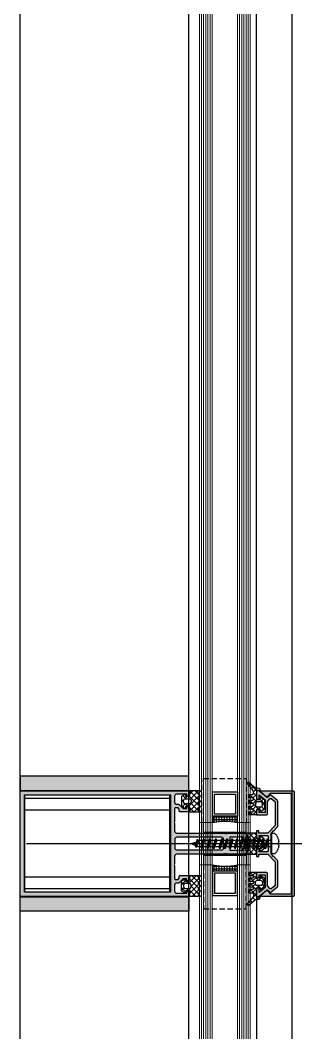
# Model space of a CAD drawing. Header units: millimetres. Extents: x 809 to 8159, y 33 to 4533.
# Drawn here: x 3993.89 to 4007.19, y 3273.91 to 3321.75 of the extents above; entities that cross this region are included whole.
import ezdxf

# ---------------------------------------------------------------- set-up
doc = ezdxf.new("R2010")
doc.units = ezdxf.units.MM
doc.linetypes.add('DASHDOT', pattern=[25.4, 12.7, -6.35, 0, -6.35])
doc.linetypes.add('HIDDEN', pattern=[0.375, 0.25, -0.125])
for name, color, linetype in [('1', 3, 'Continuous'), ('11', 11, 'Continuous'), ('3', 11, 'Continuous'), ('5', 11, 'Continuous'), ('EKSEN', 11, 'Continuous'), ('FITILLER', 240, 'Continuous'), ('GORUNUS-TARAMA', 11, 'Continuous')]:
    doc.layers.add(name, color=color, linetype=linetype)
doc.layers.add('cam', color=5, linetype='Continuous', lineweight=0)

# ---------------------------------------------------------------- blocks, each defined once
blk = doc.blocks.new('ajsdfxcvzx')
h = blk.add_hatch(color=256)
edge = h.paths.add_edge_path()
edge.add_line((35957.791, -5306.176), (35957.721, -5306.176))
edge.add_line((35957.721, -5306.176), (35957.721, -5306.086))
edge.add_line((35957.721, -5306.086), (35957.241, -5306.086))
edge.add_arc((35957.241, -5306.186), 0.1, 90, 180)
edge.add_line((35957.141, -5306.186), (35957.141, -5306.466))
edge.add_arc((35957.241, -5306.466), 0.1, 180, 270)
edge.add_line((35957.241, -5306.566), (35957.32, -5306.566))
edge.add_arc((35957.32, -5306.616), 0.05, 405, 450, ccw=False)
edge.add_line((35957.356, -5306.581), (35957.526, -5306.752))
edge.add_arc((35957.562, -5306.716), 0.05, 225, 270)
edge.add_line((35957.562, -5306.766), (35957.721, -5306.766))
edge.add_line((35957.721, -5306.766), (35957.721, -5306.676))
edge.add_line((35957.721, -5306.676), (35957.791, -5306.676))
edge.add_arc((35957.791, -5306.726), 0.05, 0, 90, ccw=False)
edge.add_line((35957.841, -5306.726), (35957.841, -5306.926))
edge.add_line((35957.841, -5306.926), (35957.401, -5306.926))
edge.add_arc((35957.401, -5306.876), 0.05, 180, 270, ccw=False)
edge.add_line((35957.351, -5306.876), (35957.351, -5306.809))
edge.add_arc((35957.301, -5306.809), 0.05, 360, 405)
edge.add_line((35957.336, -5306.774), (35957.304, -5306.741))
edge.add_arc((35957.268, -5306.776), 0.05, 405, 450)
edge.add_line((35957.268, -5306.726), (35957.191, -5306.726))
edge.add_arc((35957.191, -5306.776), 0.05, 90, 180)
edge.add_line((35957.141, -5306.776), (35957.141, -5307.026))
edge.add_line((35957.141, -5307.026), (35957.141, -5307.396))
edge.add_line((35957.141, -5307.396), (35957.111, -5307.426))
edge.add_line((35957.111, -5307.426), (35957.141, -5307.456))
edge.add_line((35957.141, -5307.456), (35957.141, -5307.826))
edge.add_arc((35957.233, -5307.835), 0.0919, 174.9295, 270.955)
edge.add_line((35957.234, -5307.926), (35959.511, -5307.926))
edge.add_arc((35959.531, -5307.926), 0.02, 180, 360)
edge.add_line((35959.551, -5307.926), (35959.571, -5307.926))
edge.add_arc((35959.591, -5307.926), 0.02, 180, 360)
edge.add_line((35959.611, -5307.926), (35960.541, -5307.926))
edge.add_line((35960.541, -5307.926), (35960.541, -5308.066))
edge.add_arc((35960.481, -5308.066), 0.06, 270, 360, ccw=False)
edge.add_line((35960.481, -5308.126), (35960.481, -5308.196))
edge.add_arc((35960.451, -5308.196), 0.03, 270, 360, ccw=False)
edge.add_line((35960.451, -5308.226), (35960.411, -5308.226))
edge.add_arc((35960.411, -5308.196), 0.03, 180, 270, ccw=False)
edge.add_line((35960.381, -5308.196), (35960.381, -5308.126))
edge.add_line((35960.381, -5308.126), (35959.741, -5308.126))
edge.add_line((35959.741, -5308.126), (35959.741, -5308.376))
edge.add_line((35959.741, -5308.376), (35959.691, -5308.426))
edge.add_line((35959.691, -5308.426), (35959.741, -5308.476))
edge.add_line((35959.741, -5308.476), (35959.741, -5308.726))
edge.add_line((35959.741, -5308.726), (35960.381, -5308.726))
edge.add_line((35960.381, -5308.726), (35960.381, -5308.656))
edge.add_arc((35960.411, -5308.656), 0.03, 90, 180, ccw=False)
edge.add_line((35960.411, -5308.626), (35960.451, -5308.626))
edge.add_arc((35960.451, -5308.656), 0.03, 0, 90, ccw=False)
edge.add_line((35960.481, -5308.656), (35960.481, -5308.726))
edge.add_arc((35960.481, -5308.786), 0.06, 360, 450, ccw=False)
edge.add_line((35960.541, -5308.786), (35960.541, -5308.926))
edge.add_line((35960.541, -5308.926), (35959.611, -5308.926))
edge.add_arc((35959.591, -5308.926), 0.02, 360, 540)
edge.add_line((35959.571, -5308.926), (35959.551, -5308.926))
edge.add_arc((35959.531, -5308.926), 0.02, 360, 540)
edge.add_line((35959.511, -5308.926), (35957.234, -5308.926))
edge.add_arc((35957.233, -5309.018), 0.0919, 449.045, 545.0705)
edge.add_line((35957.141, -5309.026), (35957.141, -5309.396))
edge.add_line((35957.141, -5309.396), (35957.111, -5309.426))
edge.add_line((35957.111, -5309.426), (35957.141, -5309.456))
edge.add_line((35957.141, -5309.456), (35957.141, -5309.826))
edge.add_line((35957.141, -5309.826), (35957.141, -5310.076))
edge.add_arc((35957.191, -5310.076), 0.05, 180, 270)
edge.add_line((35957.191, -5310.126), (35957.268, -5310.126))
edge.add_arc((35957.268, -5310.076), 0.05, 270, 315)
edge.add_line((35957.304, -5310.112), (35957.336, -5310.079))
edge.add_arc((35957.301, -5310.044), 0.05, 315, 360)
edge.add_line((35957.351, -5310.044), (35957.351, -5309.976))
edge.add_arc((35957.401, -5309.976), 0.05, 90, 180, ccw=False)
edge.add_line((35957.401, -5309.926), (35957.841, -5309.926))
edge.add_line((35957.841, -5309.926), (35957.841, -5310.126))
edge.add_arc((35957.791, -5310.126), 0.05, 270, 360, ccw=False)
edge.add_line((35957.791, -5310.176), (35957.721, -5310.176))
edge.add_line((35957.721, -5310.176), (35957.721, -5310.086))
edge.add_line((35957.721, -5310.086), (35957.562, -5310.086))
edge.add_arc((35957.562, -5310.136), 0.05, 450, 495)
edge.add_line((35957.526, -5310.101), (35957.356, -5310.272))
edge.add_arc((35957.32, -5310.236), 0.05, 270, 315, ccw=False)
edge.add_line((35957.32, -5310.286), (35957.241, -5310.286))
edge.add_arc((35957.241, -5310.386), 0.1, 90, 180)
edge.add_line((35957.141, -5310.386), (35957.141, -5310.666))
edge.add_arc((35957.241, -5310.666), 0.1, 180, 270)
edge.add_line((35957.241, -5310.766), (35957.721, -5310.766))
edge.add_line((35957.721, -5310.766), (35957.721, -5310.676))
edge.add_line((35957.721, -5310.676), (35957.791, -5310.676))
edge.add_arc((35957.791, -5310.726), 0.05, 0, 90, ccw=False)
edge.add_line((35957.841, -5310.726), (35957.841, -5310.926))
edge.add_line((35957.841, -5310.926), (35949.848, -5310.926))
edge.add_line((35949.848, -5310.926), (35949.848, -5305.926))
edge.add_line((35949.848, -5305.926), (35957.841, -5305.926))
edge.add_line((35957.841, -5305.926), (35957.841, -5306.126))
edge.add_arc((35957.791, -5306.126), 0.05, 270, 360, ccw=False)
h.paths.add_polyline_path([(35956.948, -5310.725), (35950.048, -5310.725), (35950.048, -5306.125), (35956.948, -5306.125), (35956.948, -5308.425)], flags=16)
edge = h.paths.add_edge_path(flags=16)
edge.add_arc((35959.348, -5308.225), 0.1, 360, 450)
edge.add_line((35959.348, -5308.125), (35957.248, -5308.125))
edge.add_arc((35957.248, -5308.225), 0.1, 90, 180)
edge.add_line((35957.148, -5308.225), (35957.148, -5308.625))
edge.add_arc((35957.248, -5308.625), 0.1, 180, 270)
edge.add_line((35957.248, -5308.725), (35959.348, -5308.725))
edge.add_arc((35959.348, -5308.625), 0.1, 270, 360)
edge.add_line((35959.448, -5308.625), (35959.448, -5308.225))
h = blk.add_hatch(color=256)
edge = h.paths.add_edge_path()
edge.add_line((35961.411, -5309.904), (35961.411, -5310.504))
edge.add_line((35961.411, -5310.504), (35961.131, -5310.739))
edge.add_line((35961.131, -5310.739), (35961.131, -5310.534))
edge.add_line((35961.131, -5310.534), (35961.061, -5310.534))
edge.add_arc((35961.061, -5310.584), 0.05, 90, 180)
edge.add_line((35961.011, -5310.584), (35961.011, -5310.921))
edge.add_line((35961.011, -5310.921), (35961.116, -5310.921))
edge.add_line((35961.116, -5310.921), (35961.472, -5310.623))
edge.add_arc((35961.504, -5310.661), 0.05, 40, 130, ccw=False)
edge.add_line((35961.543, -5310.629), (35961.618, -5310.718))
edge.add_arc((35961.656, -5310.686), 0.05, 220, 310)
edge.add_line((35961.688, -5310.725), (35961.993, -5310.469))
edge.add_arc((35961.961, -5310.43), 0.05, 310, 360)
edge.add_line((35962.011, -5310.43), (35962.011, -5309.251))
edge.add_arc((35961.961, -5309.251), 0.05, 0, 45)
edge.add_line((35961.996, -5309.216), (35961.819, -5309.038))
edge.add_line((35961.819, -5309.038), (35961.777, -5309.038))
edge.add_line((35961.777, -5309.038), (35961.777, -5308.996))
edge.add_line((35961.777, -5308.996), (35961.722, -5308.941))
edge.add_arc((35961.757, -5308.906), 0.05, 180, 225, ccw=False)
edge.add_line((35961.707, -5308.906), (35961.707, -5307.947))
edge.add_arc((35961.757, -5307.947), 0.05, 135, 180, ccw=False)
edge.add_line((35961.722, -5307.912), (35961.777, -5307.857))
edge.add_line((35961.777, -5307.857), (35961.777, -5307.814))
edge.add_line((35961.777, -5307.814), (35961.819, -5307.814))
edge.add_line((35961.819, -5307.814), (35961.996, -5307.637))
edge.add_arc((35961.961, -5307.602), 0.05, 315, 360)
edge.add_line((35962.011, -5307.602), (35962.011, -5306.422))
edge.add_arc((35961.961, -5306.422), 0.05, 0, 50)
edge.add_line((35961.993, -5306.384), (35961.688, -5306.128))
edge.add_arc((35961.656, -5306.167), 0.05, 50, 140)
edge.add_line((35961.618, -5306.134), (35961.543, -5306.224))
edge.add_arc((35961.504, -5306.192), 0.05, 230, 320, ccw=False)
edge.add_line((35961.472, -5306.23), (35961.116, -5305.931))
edge.add_line((35961.116, -5305.931), (35961.011, -5305.931))
edge.add_line((35961.011, -5305.931), (35961.011, -5306.269))
edge.add_arc((35961.061, -5306.269), 0.05, 180, 270)
edge.add_line((35961.061, -5306.319), (35961.131, -5306.319))
edge.add_line((35961.131, -5306.319), (35961.131, -5306.114))
edge.add_line((35961.131, -5306.114), (35961.411, -5306.349))
edge.add_line((35961.411, -5306.349), (35961.411, -5306.949))
edge.add_line((35961.411, -5306.949), (35961.131, -5306.949))
edge.add_line((35961.131, -5306.949), (35961.131, -5306.819))
edge.add_line((35961.131, -5306.819), (35961.061, -5306.819))
edge.add_arc((35961.061, -5306.869), 0.05, 90, 180)
edge.add_line((35961.011, -5306.869), (35961.011, -5307.069))
edge.add_line((35961.011, -5307.069), (35961.481, -5307.069))
edge.add_arc((35961.481, -5307.019), 0.05, 270, 360)
edge.add_line((35961.531, -5307.019), (35961.531, -5306.443))
edge.add_arc((35961.581, -5306.443), 0.05, 140, 180, ccw=False)
edge.add_line((35961.543, -5306.411), (35961.633, -5306.303))
edge.add_arc((35961.671, -5306.336), 0.05, 50, 140, ccw=False)
edge.add_line((35961.703, -5306.297), (35961.873, -5306.44))
edge.add_arc((35961.841, -5306.478), 0.05, 0, 50, ccw=False)
edge.add_line((35961.891, -5306.478), (35961.891, -5307.552))
edge.add_arc((35961.841, -5307.552), 0.05, 315, 360, ccw=False)
edge.add_line((35961.876, -5307.587), (35961.552, -5307.912))
edge.add_arc((35961.517, -5307.876), 0.05, 270, 315, ccw=False)
edge.add_line((35961.517, -5307.926), (35961.111, -5307.926))
edge.add_line((35961.111, -5307.926), (35961.111, -5307.826))
edge.add_line((35961.111, -5307.826), (35961.011, -5307.826))
edge.add_line((35961.011, -5307.826), (35961.011, -5308.126))
edge.add_arc((35961.061, -5308.126), 0.05, 180, 270)
edge.add_line((35961.061, -5308.176), (35961.131, -5308.176))
edge.add_line((35961.131, -5308.176), (35961.131, -5308.046))
edge.add_line((35961.131, -5308.046), (35961.507, -5308.046))
edge.add_arc((35961.507, -5308.096), 0.05, 0, 90, ccw=False)
edge.add_line((35961.557, -5308.096), (35961.557, -5308.756))
edge.add_arc((35961.507, -5308.756), 0.05, -90, 0, ccw=False)
edge.add_line((35961.507, -5308.806), (35961.131, -5308.806))
edge.add_line((35961.131, -5308.806), (35961.131, -5308.676))
edge.add_line((35961.131, -5308.676), (35961.061, -5308.676))
edge.add_arc((35961.061, -5308.726), 0.05, 90, 180)
edge.add_line((35961.011, -5308.726), (35961.011, -5309.026))
edge.add_line((35961.011, -5309.026), (35961.111, -5309.026))
edge.add_line((35961.111, -5309.026), (35961.111, -5308.926))
edge.add_line((35961.111, -5308.926), (35961.517, -5308.926))
edge.add_arc((35961.517, -5308.976), 0.05, 45, 90, ccw=False)
edge.add_line((35961.552, -5308.941), (35961.876, -5309.265))
edge.add_arc((35961.841, -5309.301), 0.05, 0, 45, ccw=False)
edge.add_line((35961.891, -5309.301), (35961.891, -5310.375))
edge.add_arc((35961.841, -5310.375), 0.05, 310, 360, ccw=False)
edge.add_line((35961.873, -5310.413), (35961.703, -5310.555))
edge.add_arc((35961.671, -5310.517), 0.05, 220, 310, ccw=False)
edge.add_line((35961.633, -5310.549), (35961.543, -5310.442))
edge.add_arc((35961.581, -5310.41), 0.05, 180, 220, ccw=False)
edge.add_line((35961.531, -5310.41), (35961.531, -5309.834))
edge.add_arc((35961.481, -5309.834), 0.05, 360, 450)
edge.add_line((35961.481, -5309.784), (35961.011, -5309.784))
edge.add_line((35961.011, -5309.784), (35961.011, -5309.984))
edge.add_arc((35961.061, -5309.984), 0.05, 180, 270)
edge.add_line((35961.061, -5310.034), (35961.131, -5310.034))
edge.add_line((35961.131, -5310.034), (35961.131, -5309.904))
edge.add_line((35961.131, -5309.904), (35961.411, -5309.904))
h = blk.add_hatch(color=256)
edge = h.paths.add_edge_path()
edge.add_arc((35962.604, -5310.746), 0.05, 270, 360)
edge.add_line((35962.654, -5310.746), (35962.654, -5306.106))
edge.add_arc((35962.604, -5306.106), 0.05, 0, 90)
edge.add_line((35962.604, -5306.056), (35961.651, -5306.056))
edge.add_line((35961.651, -5306.056), (35961.54, -5306.189))
edge.add_arc((35961.501, -5306.157), 0.05, 230, 320, ccw=False)
edge.add_line((35961.469, -5306.195), (35961.191, -5305.962))
edge.add_arc((35961.204, -5305.946), 0.02, 90, 230, ccw=False)
edge.add_line((35961.204, -5305.926), (35962.734, -5305.926))
edge.add_arc((35962.734, -5305.976), 0.05, 0, 90, ccw=False)
edge.add_line((35962.784, -5305.976), (35962.784, -5310.876))
edge.add_arc((35962.734, -5310.876), 0.05, 270, 360, ccw=False)
edge.add_line((35962.734, -5310.926), (35961.204, -5310.926))
edge.add_arc((35961.204, -5310.906), 0.02, 130, 270, ccw=False)
edge.add_line((35961.191, -5310.891), (35961.469, -5310.658))
edge.add_arc((35961.501, -5310.696), 0.05, 40, 130, ccw=False)
edge.add_line((35961.54, -5310.664), (35961.651, -5310.796))
edge.add_line((35961.651, -5310.796), (35962.604, -5310.796))
h = blk.add_hatch()
h.set_pattern_fill('NET', color=256, angle=180, style=0)
h.set_pattern_definition([(180, (35901.66928, -5314.88425), (-2e-17, 0.125), []), (90, (35901.66928, -5314.88425), (0.125, 3e-17), [])])
h.paths.add_polyline_path([(35960.091, -5307.132), (35958.928, -5307.132), (35958.928, -5307.43), (35959.127, -5307.391), (35959.365, -5307.371), (35959.624, -5307.371), (35959.952, -5307.401), (35960.091, -5307.42)])
h = blk.add_hatch()
h.set_pattern_fill('NET', color=256, angle=180, style=0)
h.set_pattern_definition([(180, (35901.66928, -5301.96851), (0, -0.125), []), (270, (35901.66928, -5301.96851), (0.125, 0), [])])
h.paths.add_polyline_path([(35960.091, -5309.72), (35958.928, -5309.72), (35958.928, -5309.422), (35959.127, -5309.462), (35959.365, -5309.482), (35959.624, -5309.482), (35959.952, -5309.452), (35960.091, -5309.432)])
at = {"layer": 'FITILLER'}
h = blk.add_hatch(dxfattribs=at)
h.set_pattern_fill('DOTS', color=256, scale=1.2, angle=135, style=0)
h.set_pattern_definition([(135, (36052.0062, -5447.48815), (-0.079549513, -0.026516504), [0, -0.075])])
h.paths.add_polyline_path([(35957.811, -5305.913), (35957.811, -5305.231), (35949.848, -5305.231), (35949.848, -5305.913)])
h = blk.add_hatch(dxfattribs=at)
h.set_pattern_fill('NET', color=256, scale=1.5, angle=225, style=0)
h.set_pattern_definition([(225, (35975.4269, -5322.9145), (0.1325825, -0.1325825), []), (315, (35975.4269, -5322.9145), (0.1325825, 0.1325825), [])])
edge = h.paths.add_edge_path(flags=16)
edge.add_arc((35961.183, -5306.544), 0.1, 0, 90)
edge.add_line((35961.183, -5306.444), (35961.058, -5306.444))
edge.add_arc((35961.058, -5306.544), 0.1, 90, 180)
edge.add_line((35960.958, -5306.544), (35960.958, -5306.594))
edge.add_arc((35961.058, -5306.594), 0.1, 180, 270)
edge.add_line((35961.058, -5306.694), (35961.183, -5306.694))
edge.add_arc((35961.183, -5306.594), 0.1, 270, 360)
edge.add_line((35961.283, -5306.594), (35961.283, -5306.544))
edge = h.paths.add_edge_path()
edge.add_arc((35961.026, -5305.585), 0.2, 229.7669, 260)
edge.add_line((35960.991, -5305.782), (35961.126, -5305.806))
edge.add_arc((35961.117, -5305.855), 0.05, 15, 80, ccw=False)
edge.add_line((35961.166, -5305.842), (35961.184, -5305.911))
edge.add_line((35961.184, -5305.911), (35961.008, -5305.911))
edge.add_line((35961.008, -5305.911), (35961.008, -5306.294))
edge.add_arc((35961.058, -5306.294), 0.05, 180, 270)
edge.add_line((35961.058, -5306.344), (35961.178, -5306.344))
edge.add_line((35961.178, -5306.344), (35961.178, -5306.244))
edge.add_line((35961.178, -5306.244), (35961.228, -5306.244))
edge.add_line((35961.228, -5306.244), (35961.358, -5306.319))
edge.add_arc((35961.333, -5306.362), 0.05, 0, 60, ccw=False)
edge.add_line((35961.383, -5306.362), (35961.383, -5306.775))
edge.add_arc((35961.333, -5306.775), 0.05, -60, 0, ccw=False)
edge.add_line((35961.358, -5306.819), (35961.228, -5306.894))
edge.add_line((35961.228, -5306.894), (35961.178, -5306.894))
edge.add_line((35961.178, -5306.894), (35961.178, -5306.794))
edge.add_line((35961.178, -5306.794), (35961.058, -5306.794))
edge.add_arc((35961.058, -5306.844), 0.05, 90, 180)
edge.add_line((35961.008, -5306.844), (35961.008, -5307.069))
edge.add_line((35961.008, -5307.069), (35960.658, -5307.069))
edge.add_line((35960.658, -5307.069), (35960.658, -5306.919))
edge.add_line((35960.658, -5306.919), (35960.808, -5306.919))
edge.add_arc((35960.808, -5306.869), 0.05, 270, 360)
edge.add_line((35960.858, -5306.869), (35960.858, -5306.849))
edge.add_arc((35960.808, -5306.849), 0.05, 0, 90)
edge.add_line((35960.808, -5306.799), (35960.658, -5306.799))
edge.add_line((35960.658, -5306.799), (35960.658, -5306.649))
edge.add_line((35960.658, -5306.649), (35960.808, -5306.649))
edge.add_arc((35960.808, -5306.599), 0.05, 270, 360)
edge.add_line((35960.858, -5306.599), (35960.858, -5306.579))
edge.add_arc((35960.808, -5306.579), 0.05, 0, 90)
edge.add_line((35960.808, -5306.529), (35960.658, -5306.529))
edge.add_line((35960.658, -5306.529), (35960.658, -5306.379))
edge.add_line((35960.658, -5306.379), (35960.808, -5306.379))
edge.add_arc((35960.808, -5306.329), 0.05, 270, 360)
edge.add_line((35960.858, -5306.329), (35960.858, -5306.309))
edge.add_arc((35960.808, -5306.309), 0.05, 0, 90)
edge.add_line((35960.808, -5306.259), (35960.658, -5306.259))
edge.add_line((35960.658, -5306.259), (35960.658, -5306.109))
edge.add_line((35960.658, -5306.109), (35960.808, -5306.109))
edge.add_arc((35960.808, -5306.059), 0.05, 270, 360)
edge.add_line((35960.858, -5306.059), (35960.858, -5305.951))
edge.add_arc((35960.808, -5305.951), 0.05, 0, 40)
edge.add_line((35960.846, -5305.918), (35960.579, -5305.6))
edge.add_arc((35960.611, -5305.561), 0.05, 49.7669, 229.7669, ccw=False)
edge.add_line((35960.643, -5305.523), (35960.897, -5305.738))
h = blk.add_hatch(dxfattribs=at)
h.set_pattern_fill('NET', color=256, scale=1.5, angle=225, style=0)
h.set_pattern_definition([(225, (35971.45092, -5318.67297), (0.1325825, -0.1325825), []), (315, (35971.45092, -5318.67297), (0.1325825, 0.1325825), [])])
edge = h.paths.add_edge_path(flags=16)
edge.add_arc((35957.819, -5306.451), 0.1, 270, 360, ccw=False)
edge.add_line((35957.819, -5306.551), (35957.661, -5306.551))
edge.add_arc((35957.661, -5306.451), 0.1, 180, 270, ccw=False)
edge.add_line((35957.561, -5306.451), (35957.561, -5306.401))
edge.add_arc((35957.661, -5306.401), 0.1, 90, 180, ccw=False)
edge.add_line((35957.661, -5306.301), (35957.819, -5306.301))
edge.add_arc((35957.819, -5306.401), 0.1, 0, 90, ccw=False)
edge.add_line((35957.919, -5306.401), (35957.919, -5306.451))
edge = h.paths.add_edge_path()
edge.add_line((35957.836, -5306.926), (35958.353, -5306.926))
edge.add_arc((35958.353, -5306.916), 0.01, 270, 405)
edge.add_line((35958.36, -5306.909), (35958.249, -5306.799))
edge.add_arc((35958.255, -5306.792), 0.00893, 135, 225, ccw=False)
edge.add_line((35958.249, -5306.786), (35958.358, -5306.677))
edge.add_arc((35958.352, -5306.67), 0.00893, 315, 405)
edge.add_line((35958.358, -5306.664), (35958.249, -5306.555))
edge.add_arc((35958.255, -5306.548), 0.00893, 135, 225, ccw=False)
edge.add_line((35958.249, -5306.542), (35958.358, -5306.433))
edge.add_arc((35958.352, -5306.426), 0.00893, 315, 405)
edge.add_line((35958.358, -5306.42), (35958.249, -5306.311))
edge.add_arc((35958.255, -5306.304), 0.00893, 135, 225, ccw=False)
edge.add_line((35958.249, -5306.298), (35958.358, -5306.189))
edge.add_arc((35958.352, -5306.183), 0.00893, 315, 405)
edge.add_line((35958.358, -5306.176), (35958.249, -5306.067))
edge.add_arc((35958.255, -5306.061), 0.00893, 135, 225, ccw=False)
edge.add_line((35958.249, -5306.054), (35958.36, -5305.943))
edge.add_arc((35958.353, -5305.936), 0.01, 315, 450)
edge.add_line((35958.353, -5305.926), (35957.836, -5305.926))
edge.add_line((35957.836, -5305.926), (35957.836, -5306.151))
edge.add_arc((35957.786, -5306.151), 0.05, 270, 360, ccw=False)
edge.add_line((35957.786, -5306.201), (35957.666, -5306.201))
edge.add_line((35957.666, -5306.201), (35957.666, -5306.101))
edge.add_line((35957.666, -5306.101), (35957.616, -5306.101))
edge.add_line((35957.616, -5306.101), (35957.486, -5306.176))
edge.add_arc((35957.511, -5306.22), 0.05, 120, 180)
edge.add_line((35957.461, -5306.22), (35957.461, -5306.633))
edge.add_arc((35957.511, -5306.633), 0.05, 180, 240)
edge.add_line((35957.486, -5306.676), (35957.616, -5306.751))
edge.add_line((35957.616, -5306.751), (35957.666, -5306.751))
edge.add_line((35957.666, -5306.751), (35957.666, -5306.651))
edge.add_line((35957.666, -5306.651), (35957.786, -5306.651))
edge.add_arc((35957.786, -5306.701), 0.05, 0, 90, ccw=False)
edge.add_line((35957.836, -5306.701), (35957.836, -5306.926))
h = blk.add_hatch(dxfattribs=at)
h.set_pattern_fill('NET', color=256, scale=1.5, angle=225, style=0)
h.set_pattern_definition([(225, (35979.32106, -5386.45849), (0.1325825, -0.1325825), []), (315, (35979.32106, -5386.45849), (0.1325825, 0.1325825), [])])
edge = h.paths.add_edge_path(flags=16)
edge.add_arc((35961.016, -5308.402), 0.1, 90, 180, ccw=False)
edge.add_line((35961.016, -5308.302), (35961.175, -5308.302))
edge.add_arc((35961.175, -5308.402), 0.1, 0, 90, ccw=False)
edge.add_line((35961.275, -5308.402), (35961.275, -5308.452))
edge.add_arc((35961.175, -5308.452), 0.1, -90, 0, ccw=False)
edge.add_line((35961.175, -5308.552), (35961.016, -5308.552))
edge.add_arc((35961.016, -5308.452), 0.1, 180, 270, ccw=False)
edge.add_line((35960.916, -5308.452), (35960.916, -5308.402))
edge = h.paths.add_edge_path()
edge.add_line((35961, -5307.927), (35960.483, -5307.927))
edge.add_arc((35960.483, -5307.937), 0.01, 90, 225)
edge.add_line((35960.476, -5307.944), (35960.587, -5308.055))
edge.add_arc((35960.58, -5308.062), 0.00893, -45, 45, ccw=False)
edge.add_line((35960.587, -5308.068), (35960.477, -5308.177))
edge.add_arc((35960.484, -5308.183), 0.00893, 135, 225)
edge.add_line((35960.477, -5308.19), (35960.587, -5308.299))
edge.add_arc((35960.58, -5308.305), 0.00893, -45, 45, ccw=False)
edge.add_line((35960.587, -5308.312), (35960.477, -5308.421))
edge.add_arc((35960.484, -5308.427), 0.00893, 135, 225)
edge.add_line((35960.477, -5308.434), (35960.587, -5308.543))
edge.add_arc((35960.58, -5308.549), 0.00893, -45, 45, ccw=False)
edge.add_line((35960.587, -5308.556), (35960.477, -5308.665))
edge.add_arc((35960.484, -5308.671), 0.00893, 135, 225)
edge.add_line((35960.477, -5308.678), (35960.587, -5308.787))
edge.add_arc((35960.58, -5308.793), 0.00893, -45, 45, ccw=False)
edge.add_line((35960.587, -5308.8), (35960.476, -5308.91))
edge.add_arc((35960.483, -5308.917), 0.01, 135, 270)
edge.add_line((35960.483, -5308.927), (35961, -5308.927))
edge.add_line((35961, -5308.927), (35961, -5308.702))
edge.add_arc((35961.05, -5308.702), 0.05, 90, 180, ccw=False)
edge.add_line((35961.05, -5308.652), (35961.17, -5308.652))
edge.add_line((35961.17, -5308.652), (35961.17, -5308.752))
edge.add_line((35961.17, -5308.752), (35961.22, -5308.752))
edge.add_line((35961.22, -5308.752), (35961.35, -5308.677))
edge.add_arc((35961.325, -5308.634), 0.05, 300, 360)
edge.add_line((35961.375, -5308.634), (35961.375, -5308.221))
edge.add_arc((35961.325, -5308.221), 0.05, 0, 60)
edge.add_line((35961.35, -5308.177), (35961.22, -5308.102))
edge.add_line((35961.22, -5308.102), (35961.17, -5308.102))
edge.add_line((35961.17, -5308.102), (35961.17, -5308.202))
edge.add_line((35961.17, -5308.202), (35961.05, -5308.202))
edge.add_arc((35961.05, -5308.152), 0.05, 180, 270, ccw=False)
edge.add_line((35961, -5308.152), (35961, -5307.927))
h = blk.add_hatch(dxfattribs=at)
h.set_pattern_fill('NET', color=256, scale=1.5, angle=225, style=0)
h.set_pattern_definition([(135, (35975.4269, -5293.93827), (0.1325825, 0.1325825), []), (45, (35975.4269, -5293.93827), (0.1325825, -0.1325825), [])])
edge = h.paths.add_edge_path(flags=16)
edge.add_arc((35961.183, -5310.309), 0.1, 270, 360, ccw=False)
edge.add_line((35961.183, -5310.409), (35961.058, -5310.409))
edge.add_arc((35961.058, -5310.309), 0.1, 180, 270, ccw=False)
edge.add_line((35960.958, -5310.309), (35960.958, -5310.259))
edge.add_arc((35961.058, -5310.259), 0.1, 90, 180, ccw=False)
edge.add_line((35961.058, -5310.159), (35961.183, -5310.159))
edge.add_arc((35961.183, -5310.259), 0.1, 0, 90, ccw=False)
edge.add_line((35961.283, -5310.259), (35961.283, -5310.309))
edge = h.paths.add_edge_path()
edge.add_arc((35961.026, -5311.268), 0.2, 100, 130.2331, ccw=False)
edge.add_line((35960.991, -5311.071), (35961.126, -5311.047))
edge.add_arc((35961.117, -5310.998), 0.05, 280, 345)
edge.add_line((35961.166, -5311.011), (35961.184, -5310.941))
edge.add_line((35961.184, -5310.941), (35961.008, -5310.941))
edge.add_line((35961.008, -5310.941), (35961.008, -5310.559))
edge.add_arc((35961.058, -5310.559), 0.05, 90, 180, ccw=False)
edge.add_line((35961.058, -5310.509), (35961.178, -5310.509))
edge.add_line((35961.178, -5310.509), (35961.178, -5310.609))
edge.add_line((35961.178, -5310.609), (35961.228, -5310.609))
edge.add_line((35961.228, -5310.609), (35961.358, -5310.534))
edge.add_arc((35961.333, -5310.491), 0.05, 300, 360)
edge.add_line((35961.383, -5310.491), (35961.383, -5310.077))
edge.add_arc((35961.333, -5310.077), 0.05, 360, 420)
edge.add_line((35961.358, -5310.034), (35961.228, -5309.959))
edge.add_line((35961.228, -5309.959), (35961.178, -5309.959))
edge.add_line((35961.178, -5309.959), (35961.178, -5310.059))
edge.add_line((35961.178, -5310.059), (35961.058, -5310.059))
edge.add_arc((35961.058, -5310.009), 0.05, 180, 270, ccw=False)
edge.add_line((35961.008, -5310.009), (35961.008, -5309.784))
edge.add_line((35961.008, -5309.784), (35960.658, -5309.784))
edge.add_line((35960.658, -5309.784), (35960.658, -5309.934))
edge.add_line((35960.658, -5309.934), (35960.808, -5309.934))
edge.add_arc((35960.808, -5309.984), 0.05, 0, 90, ccw=False)
edge.add_line((35960.858, -5309.984), (35960.858, -5310.004))
edge.add_arc((35960.808, -5310.004), 0.05, 270, 360, ccw=False)
edge.add_line((35960.808, -5310.054), (35960.658, -5310.054))
edge.add_line((35960.658, -5310.054), (35960.658, -5310.204))
edge.add_line((35960.658, -5310.204), (35960.808, -5310.204))
edge.add_arc((35960.808, -5310.254), 0.05, 0, 90, ccw=False)
edge.add_line((35960.858, -5310.254), (35960.858, -5310.274))
edge.add_arc((35960.808, -5310.274), 0.05, 270, 360, ccw=False)
edge.add_line((35960.808, -5310.324), (35960.658, -5310.324))
edge.add_line((35960.658, -5310.324), (35960.658, -5310.474))
edge.add_line((35960.658, -5310.474), (35960.808, -5310.474))
edge.add_arc((35960.808, -5310.524), 0.05, 0, 90, ccw=False)
edge.add_line((35960.858, -5310.524), (35960.858, -5310.544))
edge.add_arc((35960.808, -5310.544), 0.05, 270, 360, ccw=False)
edge.add_line((35960.808, -5310.594), (35960.658, -5310.594))
edge.add_line((35960.658, -5310.594), (35960.658, -5310.744))
edge.add_line((35960.658, -5310.744), (35960.808, -5310.744))
edge.add_arc((35960.808, -5310.794), 0.05, 0, 90, ccw=False)
edge.add_line((35960.858, -5310.794), (35960.858, -5310.902))
edge.add_arc((35960.808, -5310.902), 0.05, 320, 360, ccw=False)
edge.add_line((35960.846, -5310.934), (35960.579, -5311.253))
edge.add_arc((35960.611, -5311.291), 0.05, 130.2331, 310.2331)
edge.add_line((35960.643, -5311.33), (35960.897, -5311.115))
h = blk.add_hatch(dxfattribs=at)
h.set_pattern_fill('NET', color=256, scale=1.5, angle=225, style=0)
h.set_pattern_definition([(135, (35971.45092, -5298.1798), (0.1325825, 0.1325825), []), (45, (35971.45092, -5298.1798), (0.1325825, -0.1325825), [])])
edge = h.paths.add_edge_path(flags=16)
edge.add_arc((35957.819, -5310.401), 0.1, 0, 90)
edge.add_line((35957.819, -5310.301), (35957.661, -5310.301))
edge.add_arc((35957.661, -5310.401), 0.1, 90, 180)
edge.add_line((35957.561, -5310.401), (35957.561, -5310.451))
edge.add_arc((35957.661, -5310.451), 0.1, 180, 270)
edge.add_line((35957.661, -5310.551), (35957.819, -5310.551))
edge.add_arc((35957.819, -5310.451), 0.1, 270, 360)
edge.add_line((35957.919, -5310.451), (35957.919, -5310.401))
edge = h.paths.add_edge_path()
edge.add_line((35957.836, -5309.926), (35958.353, -5309.926))
edge.add_arc((35958.353, -5309.936), 0.01, -45, 90, ccw=False)
edge.add_line((35958.36, -5309.943), (35958.249, -5310.054))
edge.add_arc((35958.255, -5310.061), 0.00893, 135, 225)
edge.add_line((35958.249, -5310.067), (35958.358, -5310.176))
edge.add_arc((35958.352, -5310.183), 0.00893, -45, 45, ccw=False)
edge.add_line((35958.358, -5310.189), (35958.249, -5310.298))
edge.add_arc((35958.255, -5310.304), 0.00893, 135, 225)
edge.add_line((35958.249, -5310.311), (35958.358, -5310.42))
edge.add_arc((35958.352, -5310.426), 0.00893, -45, 45, ccw=False)
edge.add_line((35958.358, -5310.433), (35958.249, -5310.542))
edge.add_arc((35958.255, -5310.548), 0.00893, 135, 225)
edge.add_line((35958.249, -5310.555), (35958.358, -5310.664))
edge.add_arc((35958.352, -5310.67), 0.00893, -45, 45, ccw=False)
edge.add_line((35958.358, -5310.677), (35958.249, -5310.786))
edge.add_arc((35958.255, -5310.792), 0.00893, 135, 225)
edge.add_line((35958.249, -5310.799), (35958.36, -5310.909))
edge.add_arc((35958.353, -5310.916), 0.01, -90, 45, ccw=False)
edge.add_line((35958.353, -5310.926), (35957.836, -5310.926))
edge.add_line((35957.836, -5310.926), (35957.836, -5310.701))
edge.add_arc((35957.786, -5310.701), 0.05, 0, 90)
edge.add_line((35957.786, -5310.651), (35957.666, -5310.651))
edge.add_line((35957.666, -5310.651), (35957.666, -5310.751))
edge.add_line((35957.666, -5310.751), (35957.616, -5310.751))
edge.add_line((35957.616, -5310.751), (35957.486, -5310.676))
edge.add_arc((35957.511, -5310.633), 0.05, 180, 240, ccw=False)
edge.add_line((35957.461, -5310.633), (35957.461, -5310.22))
edge.add_arc((35957.511, -5310.22), 0.05, 120, 180, ccw=False)
edge.add_line((35957.486, -5310.176), (35957.616, -5310.101))
edge.add_line((35957.616, -5310.101), (35957.666, -5310.101))
edge.add_line((35957.666, -5310.101), (35957.666, -5310.201))
edge.add_line((35957.666, -5310.201), (35957.786, -5310.201))
edge.add_arc((35957.786, -5310.151), 0.05, 270, 360)
edge.add_line((35957.836, -5310.151), (35957.836, -5309.926))
h = blk.add_hatch(dxfattribs=at)
h.set_pattern_fill('DOTS', color=256, scale=1.2, angle=135, style=0)
h.set_pattern_definition([(225, (36052.0062, -5169.36461), (-0.079549513, 0.026516504), [0, -0.075])])
h.paths.add_polyline_path([(35957.811, -5310.94), (35957.811, -5311.622), (35949.848, -5311.622), (35949.848, -5310.94)])
at = {"linetype": 'HIDDEN'}
for p, q in [((35958.511, -5307.403), (35958.511, -5305.343)), ((35958.511, -5305.343), (35960.511, -5305.343)), ((35960.511, -5305.343), (35960.511, -5307.426)), ((35958.511, -5309.45), (35958.511, -5311.509)), ((35960.511, -5311.509), (35960.511, -5309.426)), ((35958.511, -5311.509), (35960.511, -5311.509))]:
    blk.add_line(p, q, dxfattribs=at)
for p, q in [((35960.511, -5307.422), (35960.511, -5307.426)), ((35960.115, -5309.726), (35959.515, -5309.726)), ((35960.511, -5309.43), (35960.511, -5309.426))]:
    blk.add_line(p, q)
for points in [[(35957.791, -5306.176), (35957.721, -5306.176), (35957.721, -5306.086), (35957.241, -5306.086, 0.414214), (35957.141, -5306.186), (35957.141, -5306.466, 0.414214), (35957.241, -5306.566), (35957.32, -5306.566, -0.198912), (35957.356, -5306.581), (35957.526, -5306.752, 0.198912), (35957.562, -5306.766), (35957.721, -5306.766), (35957.721, -5306.676), (35957.791, -5306.676, -0.414214), (35957.841, -5306.726), (35957.841, -5306.926), (35957.401, -5306.926, -0.414214), (35957.351, -5306.876), (35957.351, -5306.809, 0.198912), (35957.336, -5306.774), (35957.304, -5306.741, 0.198912), (35957.268, -5306.726), (35957.191, -5306.726, 0.414214), (35957.141, -5306.776), (35957.141, -5307.026), (35957.141, -5307.396), (35957.111, -5307.426), (35957.141, -5307.456), (35957.141, -5307.826, 0.445362), (35957.234, -5307.926), (35959.511, -5307.926, 1), (35959.551, -5307.926), (35959.571, -5307.926, 1), (35959.611, -5307.926), (35960.541, -5307.926), (35960.541, -5308.066, -0.414214), (35960.481, -5308.126), (35960.481, -5308.196, -0.414214), (35960.451, -5308.226), (35960.411, -5308.226, -0.414214), (35960.381, -5308.196), (35960.381, -5308.126), (35959.741, -5308.126), (35959.741, -5308.376), (35959.691, -5308.426), (35959.741, -5308.476), (35959.741, -5308.726), (35960.381, -5308.726), (35960.381, -5308.656, -0.414214), (35960.411, -5308.626), (35960.451, -5308.626, -0.414214), (35960.481, -5308.656), (35960.481, -5308.726, -0.414214), (35960.541, -5308.786), (35960.541, -5308.926), (35959.611, -5308.926, 1), (35959.571, -5308.926), (35959.551, -5308.926, 1), (35959.511, -5308.926), (35957.234, -5308.926, 0.445362), (35957.141, -5309.026), (35957.141, -5309.396), (35957.111, -5309.426), (35957.141, -5309.456), (35957.141, -5309.826), (35957.141, -5310.076, 0.414214), (35957.191, -5310.126), (35957.268, -5310.126, 0.198912), (35957.304, -5310.112), (35957.336, -5310.079, 0.198912), (35957.351, -5310.044), (35957.351, -5309.976, -0.414214), (35957.401, -5309.926), (35957.841, -5309.926), (35957.841, -5310.126, -0.414214), (35957.791, -5310.176), (35957.721, -5310.176), (35957.721, -5310.086), (35957.562, -5310.086, 0.198912), (35957.526, -5310.101), (35957.356, -5310.272, -0.198912), (35957.32, -5310.286), (35957.241, -5310.286, 0.414214), (35957.141, -5310.386), (35957.141, -5310.666, 0.414214), (35957.241, -5310.766), (35957.721, -5310.766), (35957.721, -5310.676), (35957.791, -5310.676, -0.414214), (35957.841, -5310.726), (35957.841, -5310.926), (35949.848, -5310.926), (35949.848, -5305.926), (35957.841, -5305.926), (35957.841, -5306.126, -0.414214)], [(35961.411, -5309.904), (35961.411, -5310.504), (35961.131, -5310.739), (35961.131, -5310.534), (35961.061, -5310.534, 0.414214), (35961.011, -5310.584), (35961.011, -5310.921), (35961.116, -5310.921), (35961.472, -5310.623, -0.414214), (35961.543, -5310.629), (35961.618, -5310.718, 0.414214), (35961.688, -5310.725), (35961.993, -5310.469, 0.221695), (35962.011, -5310.43), (35962.011, -5309.251, 0.198912), (35961.996, -5309.216), (35961.819, -5309.038), (35961.777, -5309.038), (35961.777, -5308.996), (35961.722, -5308.941, -0.198912), (35961.707, -5308.906), (35961.707, -5307.947, -0.198912), (35961.722, -5307.912), (35961.777, -5307.857), (35961.777, -5307.814), (35961.819, -5307.814), (35961.996, -5307.637, 0.198912), (35962.011, -5307.602), (35962.011, -5306.422, 0.221695), (35961.993, -5306.384), (35961.688, -5306.128, 0.414214), (35961.618, -5306.134), (35961.543, -5306.224, -0.414214), (35961.472, -5306.23), (35961.116, -5305.931), (35961.011, -5305.931), (35961.011, -5306.269, 0.414214), (35961.061, -5306.319), (35961.131, -5306.319), (35961.131, -5306.114), (35961.411, -5306.349), (35961.411, -5306.949), (35961.131, -5306.949), (35961.131, -5306.819), (35961.061, -5306.819, 0.414214), (35961.011, -5306.869), (35961.011, -5307.069), (35961.481, -5307.069, 0.414214), (35961.531, -5307.019), (35961.531, -5306.443, -0.176327), (35961.543, -5306.411), (35961.633, -5306.303, -0.414214), (35961.703, -5306.297), (35961.873, -5306.44, -0.221695), (35961.891, -5306.478), (35961.891, -5307.552, -0.198912), (35961.876, -5307.587), (35961.552, -5307.912, -0.198912), (35961.517, -5307.926), (35961.111, -5307.926), (35961.111, -5307.826), (35961.011, -5307.826), (35961.011, -5308.126, 0.414214), (35961.061, -5308.176), (35961.131, -5308.176), (35961.131, -5308.046), (35961.507, -5308.046, -0.414214), (35961.557, -5308.096), (35961.557, -5308.756, -0.414214), (35961.507, -5308.806), (35961.131, -5308.806), (35961.131, -5308.676), (35961.061, -5308.676, 0.414214), (35961.011, -5308.726), (35961.011, -5309.026), (35961.111, -5309.026), (35961.111, -5308.926), (35961.517, -5308.926, -0.198912), (35961.552, -5308.941), (35961.876, -5309.265, -0.198912), (35961.891, -5309.301), (35961.891, -5310.375, -0.221695), (35961.873, -5310.413), (35961.703, -5310.555, -0.414214), (35961.633, -5310.549), (35961.543, -5310.442, -0.176327), (35961.531, -5310.41), (35961.531, -5309.834, 0.414214), (35961.481, -5309.784), (35961.011, -5309.784), (35961.011, -5309.984, 0.414214), (35961.061, -5310.034), (35961.131, -5310.034), (35961.131, -5309.904)], [(35962.604, -5310.796, 0.414214), (35962.654, -5310.746), (35962.654, -5306.106, 0.414214), (35962.604, -5306.056), (35961.651, -5306.056), (35961.54, -5306.189, -0.414214), (35961.469, -5306.195), (35961.191, -5305.962, -0.700208), (35961.204, -5305.926), (35962.734, -5305.926, -0.414214), (35962.784, -5305.976), (35962.784, -5310.876, -0.414214), (35962.734, -5310.926), (35961.204, -5310.926, -0.700208), (35961.191, -5310.891), (35961.469, -5310.658, -0.414214), (35961.54, -5310.664), (35961.651, -5310.796)], [(35959.448, -5308.225, 0.414214), (35959.348, -5308.125), (35957.248, -5308.125, 0.414214), (35957.148, -5308.225), (35957.148, -5308.625, 0.414214), (35957.248, -5308.725), (35959.348, -5308.725, 0.414214), (35959.448, -5308.625)]]:
    blk.add_lwpolyline(points, format="xyb", close=True)
for points in [[(35960.115, -5307.126), (35958.928, -5307.126), (35958.928, -5305.981), (35960.115, -5305.981)], [(35956.948, -5310.725), (35950.048, -5310.725), (35950.048, -5306.125), (35956.948, -5306.125), (35956.948, -5308.425)], [(35960.015, -5307.026), (35959.028, -5307.026), (35959.028, -5306.081), (35960.015, -5306.081)], [(35960.091, -5307.132), (35958.928, -5307.132), (35958.928, -5307.43), (35959.127, -5307.391), (35959.365, -5307.371), (35959.624, -5307.371), (35959.952, -5307.401), (35960.091, -5307.42)], [(35960.091, -5309.72), (35958.928, -5309.72), (35958.928, -5309.422), (35959.127, -5309.462), (35959.365, -5309.482), (35959.624, -5309.482), (35959.952, -5309.452), (35960.091, -5309.432)], [(35960.115, -5309.726), (35958.928, -5309.726), (35958.928, -5310.872), (35960.115, -5310.872)], [(35960.015, -5309.826), (35959.028, -5309.826), (35959.028, -5310.772), (35960.015, -5310.772)]]:
    blk.add_lwpolyline(points, close=True)
at = {"layer": '1', "linetype": 'DASHDOT', "ltscale": 10}
for p, q in [((35961.326, -5308.184), (35961.226, -5308.669)), ((35961.363, -5308.284), (35961.226, -5308.669)), ((35961.326, -5308.184), (35961.363, -5308.284)), ((35961.491, -5308.284), (35961.363, -5308.284)), ((35961.39, -5308.569), (35961.526, -5308.184)), ((35961.526, -5308.184), (35961.426, -5308.669)), ((35961.563, -5308.284), (35961.426, -5308.669)), ((35961.526, -5308.184), (35961.563, -5308.284)), ((35961.723, -5308.284), (35961.563, -5308.284)), ((35961.565, -5308.284), (35961.563, -5308.284)), ((35961.723, -5307.951), (35961.723, -5308.901)), ((35961.873, -5307.951), (35961.723, -5307.951)), ((35961.39, -5308.569), (35961.262, -5308.569)), ((35961.426, -5308.669), (35961.39, -5308.569)), ((35961.556, -5308.569), (35961.462, -5308.569)), ((35961.723, -5308.569), (35961.462, -5308.569)), ((35961.556, -5308.569), (35961.556, -5308.569)), ((35961.556, -5308.569), (35961.556, -5308.569)), ((35961.556, -5308.569), (35961.57, -5308.569)), ((35961.556, -5308.569), (35961.57, -5308.569)), ((35961.873, -5308.901), (35961.723, -5308.901))]:
    blk.add_line(p, q, dxfattribs=at)
for centre, radius, start, end in [((35961.425, -5308.426), 0.653, 8.4072, 46.688), ((35962.159, -5308.426), 0.13, 132.6849, 227.3151), ((35961.425, -5308.426), 0.653, 313.312, 351.5928)]:
    blk.add_arc(centre, radius, start, end, dxfattribs=at)
at = {"layer": '11'}
for p, q in [((35957.923, -5308.426), (35958.182, -5308.337)), ((35958.119, -5308.515), (35958.227, -5308.208)), ((35958.227, -5308.208), (35958.155, -5308.615)), ((35958.264, -5308.308), (35958.155, -5308.615)), ((35958.227, -5308.208), (35958.264, -5308.308)), ((35958.264, -5308.308), (35958.331, -5308.285)), ((35958.486, -5308.284), (35958.337, -5308.284)), ((35958.385, -5308.569), (35958.521, -5308.184)), ((35958.385, -5308.569), (35958.521, -5308.184)), ((35958.521, -5308.184), (35958.421, -5308.669)), ((35958.558, -5308.284), (35958.421, -5308.669)), ((35958.521, -5308.184), (35958.558, -5308.284)), ((35958.771, -5308.284), (35958.558, -5308.284)), ((35958.67, -5308.569), (35958.807, -5308.184)), ((35958.67, -5308.569), (35958.807, -5308.184)), ((35958.807, -5308.184), (35958.707, -5308.669)), ((35958.843, -5308.284), (35958.707, -5308.669)), ((35958.807, -5308.184), (35958.843, -5308.284)), ((35959.057, -5308.284), (35958.843, -5308.284)), ((35958.956, -5308.569), (35959.092, -5308.184)), ((35958.956, -5308.569), (35959.092, -5308.184)), ((35959.092, -5308.184), (35958.992, -5308.669)), ((35959.128, -5308.284), (35958.992, -5308.669)), ((35959.092, -5308.184), (35959.128, -5308.284)), ((35959.342, -5308.284), (35959.128, -5308.284)), ((35959.241, -5308.569), (35959.377, -5308.184)), ((35959.241, -5308.569), (35959.377, -5308.184)), ((35959.377, -5308.184), (35959.277, -5308.669)), ((35959.414, -5308.284), (35959.277, -5308.669)), ((35959.377, -5308.184), (35959.414, -5308.284)), ((35959.582, -5308.284), (35959.414, -5308.284)), ((35959.481, -5308.569), (35959.617, -5308.184)), ((35959.481, -5308.569), (35959.617, -5308.184)), ((35959.617, -5308.184), (35959.517, -5308.669)), ((35959.654, -5308.284), (35959.517, -5308.669)), ((35959.617, -5308.184), (35959.654, -5308.284)), ((35959.821, -5308.284), (35959.654, -5308.284)), ((35959.72, -5308.569), (35959.857, -5308.184)), ((35959.72, -5308.569), (35959.857, -5308.184)), ((35959.857, -5308.184), (35959.757, -5308.669)), ((35959.893, -5308.284), (35959.757, -5308.669)), ((35959.857, -5308.184), (35959.893, -5308.284)), ((35960.061, -5308.284), (35959.893, -5308.284)), ((35959.96, -5308.569), (35960.097, -5308.184)), ((35960.097, -5308.184), (35959.997, -5308.669)), ((35960.133, -5308.284), (35959.997, -5308.669)), ((35960.097, -5308.184), (35960.133, -5308.284)), ((35960.291, -5308.284), (35960.133, -5308.284)), ((35960.19, -5308.569), (35960.326, -5308.184)), ((35960.326, -5308.184), (35960.226, -5308.669)), ((35960.363, -5308.284), (35960.226, -5308.669)), ((35960.326, -5308.184), (35960.363, -5308.284)), ((35960.491, -5308.284), (35960.363, -5308.284)), ((35960.39, -5308.569), (35960.526, -5308.184)), ((35960.39, -5308.569), (35960.526, -5308.184)), ((35960.526, -5308.184), (35960.426, -5308.669)), ((35960.563, -5308.284), (35960.426, -5308.669)), ((35960.526, -5308.184), (35960.563, -5308.284)), ((35960.691, -5308.284), (35960.563, -5308.284)), ((35960.726, -5308.184), (35960.59, -5308.569)), ((35960.626, -5308.669), (35960.726, -5308.184)), ((35960.763, -5308.284), (35960.626, -5308.669)), ((35960.726, -5308.184), (35960.763, -5308.284)), ((35960.891, -5308.284), (35960.763, -5308.284)), ((35960.79, -5308.569), (35960.926, -5308.184)), ((35960.926, -5308.184), (35960.826, -5308.669)), ((35960.963, -5308.284), (35960.826, -5308.669)), ((35960.926, -5308.184), (35960.963, -5308.284)), ((35961.091, -5308.284), (35960.963, -5308.284)), ((35960.99, -5308.569), (35961.126, -5308.184)), ((35961.126, -5308.184), (35961.026, -5308.669)), ((35961.163, -5308.284), (35961.026, -5308.669)), ((35961.126, -5308.184), (35961.163, -5308.284)), ((35961.291, -5308.284), (35961.163, -5308.284)), ((35961.19, -5308.569), (35961.326, -5308.184)), ((35957.923, -5308.426), (35958.119, -5308.517)), ((35958.155, -5308.615), (35958.119, -5308.515)), ((35958.18, -5308.544), (35958.229, -5308.567)), ((35958.385, -5308.569), (35958.237, -5308.569)), ((35958.421, -5308.669), (35958.385, -5308.569)), ((35958.67, -5308.569), (35958.457, -5308.569)), ((35958.707, -5308.669), (35958.67, -5308.569)), ((35958.956, -5308.569), (35958.742, -5308.569)), ((35958.992, -5308.669), (35958.956, -5308.569)), ((35959.241, -5308.569), (35959.028, -5308.569)), ((35959.277, -5308.669), (35959.241, -5308.569)), ((35959.481, -5308.569), (35959.313, -5308.569)), ((35959.517, -5308.669), (35959.481, -5308.569)), ((35959.72, -5308.569), (35959.553, -5308.569)), ((35959.757, -5308.669), (35959.72, -5308.569)), ((35959.96, -5308.569), (35959.792, -5308.569)), ((35959.997, -5308.669), (35959.96, -5308.569)), ((35960.19, -5308.569), (35960.032, -5308.569)), ((35960.226, -5308.669), (35960.19, -5308.569)), ((35960.39, -5308.569), (35960.262, -5308.569)), ((35960.426, -5308.669), (35960.39, -5308.569)), ((35960.59, -5308.569), (35960.462, -5308.569)), ((35960.59, -5308.569), (35960.626, -5308.669)), ((35960.79, -5308.569), (35960.662, -5308.569)), ((35960.826, -5308.669), (35960.79, -5308.569)), ((35960.99, -5308.569), (35960.862, -5308.569)), ((35961.026, -5308.669), (35960.99, -5308.569)), ((35961.19, -5308.569), (35961.062, -5308.569)), ((35961.226, -5308.669), (35961.19, -5308.569))]:
    blk.add_line(p, q, dxfattribs=at)
for centre, start, end in [((35958.337, -5308.304), 90, 109.1116), ((35958.237, -5308.549), 245.3251, 270)]:
    blk.add_arc(centre, 0.02, start, end, dxfattribs=at)
at = {"layer": '3'}
for p, q in [((35958.511, -5307.883), (35958.511, -5307.426)), ((35960.511, -5307.883), (35960.511, -5307.426)), ((35958.511, -5307.883), (35960.511, -5307.883)), ((35958.511, -5308.969), (35958.511, -5309.426)), ((35958.511, -5308.969), (35960.511, -5308.969)), ((35960.511, -5308.969), (35960.511, -5309.426))]:
    blk.add_line(p, q, dxfattribs=at)
at = {"layer": '5'}
for p, q in [((35949.848, -5305.926), (35949.848, -5135.344)), ((35957.811, -5305.926), (35957.811, -5137.357)), ((35961.011, -5305.926), (35961.011, -5137.357)), ((35962.684, -5305.926), (35962.684, -5137.357)), ((35957.811, -5482.204), (35957.811, -5231.688)), ((35957.811, -5310.926), (35957.811, -5231.701)), ((35962.684, -5482.204), (35962.684, -5231.688)), ((35962.684, -5310.926), (35962.684, -5231.701)), ((35949.848, -5481.509), (35949.848, -5310.94)), ((35961.011, -5310.926), (35961.011, -5482.518))]:
    blk.add_line(p, q, dxfattribs=at)
at = {"layer": 'cam'}
for p, q in [((35958.311, -5137.406), (35958.311, -5307.426)), ((35958.411, -5137.406), (35958.411, -5307.426)), ((35958.511, -5137.406), (35958.511, -5305.306)), ((35958.611, -5137.406), (35958.611, -5307.426)), ((35958.711, -5137.406), (35958.711, -5307.426)), ((35958.811, -5137.406), (35958.811, -5307.426)), ((35958.911, -5137.406), (35958.911, -5307.426)), ((35960.111, -5137.357), (35960.111, -5307.426)), ((35960.211, -5137.357), (35960.211, -5307.426)), ((35960.311, -5137.357), (35960.311, -5307.426)), ((35960.411, -5137.357), (35960.411, -5307.426)), ((35960.511, -5137.357), (35960.511, -5305.302)), ((35960.611, -5137.357), (35960.611, -5307.426)), ((35960.711, -5137.357), (35960.711, -5307.426)), ((35958.311, -5231.688), (35958.311, -5483.704)), ((35958.311, -5231.701), (35958.311, -5309.426)), ((35958.411, -5231.688), (35958.411, -5483.704)), ((35958.411, -5231.701), (35958.411, -5309.426)), ((35958.511, -5231.688), (35958.511, -5481.159)), ((35958.511, -5231.701), (35958.511, -5311.58)), ((35958.611, -5231.688), (35958.611, -5481.159)), ((35958.611, -5231.701), (35958.611, -5309.426)), ((35958.711, -5231.688), (35958.711, -5481.159)), ((35958.711, -5231.701), (35958.711, -5309.426)), ((35958.811, -5231.688), (35958.811, -5483.704)), ((35958.811, -5231.701), (35958.811, -5309.426)), ((35958.911, -5231.688), (35958.911, -5483.704)), ((35958.911, -5231.701), (35958.911, -5309.426)), ((35960.111, -5231.688), (35960.111, -5483.704)), ((35960.111, -5231.701), (35960.111, -5309.426)), ((35960.211, -5231.688), (35960.211, -5483.704)), ((35960.211, -5231.701), (35960.211, -5309.426)), ((35960.311, -5231.688), (35960.311, -5481.159)), ((35960.311, -5231.701), (35960.311, -5309.426)), ((35960.411, -5231.688), (35960.411, -5481.159)), ((35960.411, -5231.701), (35960.411, -5309.426)), ((35960.511, -5231.688), (35960.511, -5481.159)), ((35960.511, -5231.701), (35960.511, -5311.571)), ((35960.611, -5231.688), (35960.611, -5483.704)), ((35960.611, -5231.701), (35960.611, -5309.426)), ((35960.711, -5231.688), (35960.711, -5483.704)), ((35960.711, -5231.701), (35960.711, -5309.426)), ((35958.911, -5307.426), (35958.311, -5307.426)), ((35960.711, -5307.426), (35960.111, -5307.426)), ((35958.911, -5309.426), (35958.311, -5309.426)), ((35960.711, -5309.426), (35960.111, -5309.426))]:
    blk.add_line(p, q, dxfattribs=at)
at = {"layer": 'EKSEN', "linetype": 'DASHDOT', "ltscale": 5}
blk.add_line((35950.147, -5308.426), (35963.143, -5308.426), dxfattribs=at)
at = {"layer": 'FITILLER'}
for points in [[(35957.811, -5305.913), (35957.811, -5305.231), (35949.848, -5305.231), (35949.848, -5305.913)], [(35957.811, -5310.94), (35957.811, -5311.622), (35949.848, -5311.622), (35949.848, -5310.94)]]:
    blk.add_lwpolyline(points, close=True, dxfattribs=at)
for points in [[(35960.897, -5305.738, 0.132688), (35960.991, -5305.782), (35961.126, -5305.806, -0.291473), (35961.166, -5305.842), (35961.184, -5305.911), (35961.008, -5305.911), (35961.008, -5306.294, 0.414214), (35961.058, -5306.344), (35961.178, -5306.344), (35961.178, -5306.244), (35961.228, -5306.244), (35961.358, -5306.319, -0.267949), (35961.383, -5306.362), (35961.383, -5306.775, -0.267949), (35961.358, -5306.819), (35961.228, -5306.894), (35961.178, -5306.894), (35961.178, -5306.794), (35961.058, -5306.794, 0.414214), (35961.008, -5306.844), (35961.008, -5307.069), (35960.658, -5307.069), (35960.658, -5306.919), (35960.808, -5306.919, 0.414214), (35960.858, -5306.869), (35960.858, -5306.849, 0.414214), (35960.808, -5306.799), (35960.658, -5306.799), (35960.658, -5306.649), (35960.808, -5306.649, 0.414214), (35960.858, -5306.599), (35960.858, -5306.579, 0.414214), (35960.808, -5306.529), (35960.658, -5306.529), (35960.658, -5306.379), (35960.808, -5306.379, 0.414214), (35960.858, -5306.329), (35960.858, -5306.309, 0.414214), (35960.808, -5306.259), (35960.658, -5306.259), (35960.658, -5306.109), (35960.808, -5306.109, 0.414214), (35960.858, -5306.059), (35960.858, -5305.951, 0.176327), (35960.846, -5305.918), (35960.579, -5305.6, -1), (35960.643, -5305.523)], [(35957.836, -5306.926), (35958.353, -5306.926, 0.668179), (35958.36, -5306.909), (35958.249, -5306.799, -0.414214), (35958.249, -5306.786), (35958.358, -5306.677, 0.414214), (35958.358, -5306.664), (35958.249, -5306.555, -0.414214), (35958.249, -5306.542), (35958.358, -5306.433, 0.414214), (35958.358, -5306.42), (35958.249, -5306.311, -0.414214), (35958.249, -5306.298), (35958.358, -5306.189, 0.414214), (35958.358, -5306.176), (35958.249, -5306.067, -0.414214), (35958.249, -5306.054), (35958.36, -5305.943, 0.668179), (35958.353, -5305.926), (35957.836, -5305.926), (35957.836, -5306.151, -0.414214), (35957.786, -5306.201), (35957.666, -5306.201), (35957.666, -5306.101), (35957.616, -5306.101), (35957.486, -5306.176, 0.267949), (35957.461, -5306.22), (35957.461, -5306.633, 0.267949), (35957.486, -5306.676), (35957.616, -5306.751), (35957.666, -5306.751), (35957.666, -5306.651), (35957.786, -5306.651, -0.414214), (35957.836, -5306.701)], [(35957.919, -5306.451, -0.414214), (35957.819, -5306.551), (35957.661, -5306.551, -0.414214), (35957.561, -5306.451), (35957.561, -5306.401, -0.414214), (35957.661, -5306.301), (35957.819, -5306.301, -0.414214), (35957.919, -5306.401)], [(35961.283, -5306.544, 0.414214), (35961.183, -5306.444), (35961.058, -5306.444, 0.414214), (35960.958, -5306.544), (35960.958, -5306.594, 0.414214), (35961.058, -5306.694), (35961.183, -5306.694, 0.414214), (35961.283, -5306.594)], [(35961, -5307.927), (35960.483, -5307.927, 0.668179), (35960.476, -5307.944), (35960.587, -5308.055, -0.414214), (35960.587, -5308.068), (35960.477, -5308.177, 0.414214), (35960.477, -5308.19), (35960.587, -5308.299, -0.414214), (35960.587, -5308.312), (35960.477, -5308.421, 0.414214), (35960.477, -5308.434), (35960.587, -5308.543, -0.414214), (35960.587, -5308.556), (35960.477, -5308.665, 0.414214), (35960.477, -5308.678), (35960.587, -5308.787, -0.414214), (35960.587, -5308.8), (35960.476, -5308.91, 0.668179), (35960.483, -5308.927), (35961, -5308.927), (35961, -5308.702, -0.414214), (35961.05, -5308.652), (35961.17, -5308.652), (35961.17, -5308.752), (35961.22, -5308.752), (35961.35, -5308.677, 0.267949), (35961.375, -5308.634), (35961.375, -5308.221, 0.267949), (35961.35, -5308.177), (35961.22, -5308.102), (35961.17, -5308.102), (35961.17, -5308.202), (35961.05, -5308.202, -0.414214), (35961, -5308.152)], [(35960.916, -5308.402, -0.414214), (35961.016, -5308.302), (35961.175, -5308.302, -0.414214), (35961.275, -5308.402), (35961.275, -5308.452, -0.414214), (35961.175, -5308.552), (35961.016, -5308.552, -0.414214), (35960.916, -5308.452)], [(35960.897, -5311.115, -0.132688), (35960.991, -5311.071), (35961.126, -5311.047, 0.291473), (35961.166, -5311.011), (35961.184, -5310.941), (35961.008, -5310.941), (35961.008, -5310.559, -0.414214), (35961.058, -5310.509), (35961.178, -5310.509), (35961.178, -5310.609), (35961.228, -5310.609), (35961.358, -5310.534, 0.267949), (35961.383, -5310.491), (35961.383, -5310.077, 0.267949), (35961.358, -5310.034), (35961.228, -5309.959), (35961.178, -5309.959), (35961.178, -5310.059), (35961.058, -5310.059, -0.414214), (35961.008, -5310.009), (35961.008, -5309.784), (35960.658, -5309.784), (35960.658, -5309.934), (35960.808, -5309.934, -0.414214), (35960.858, -5309.984), (35960.858, -5310.004, -0.414214), (35960.808, -5310.054), (35960.658, -5310.054), (35960.658, -5310.204), (35960.808, -5310.204, -0.414214), (35960.858, -5310.254), (35960.858, -5310.274, -0.414214), (35960.808, -5310.324), (35960.658, -5310.324), (35960.658, -5310.474), (35960.808, -5310.474, -0.414214), (35960.858, -5310.524), (35960.858, -5310.544, -0.414214), (35960.808, -5310.594), (35960.658, -5310.594), (35960.658, -5310.744), (35960.808, -5310.744, -0.414214), (35960.858, -5310.794), (35960.858, -5310.902, -0.176327), (35960.846, -5310.934), (35960.579, -5311.253, 1), (35960.643, -5311.33)], [(35957.836, -5309.926), (35958.353, -5309.926, -0.668179), (35958.36, -5309.943), (35958.249, -5310.054, 0.414214), (35958.249, -5310.067), (35958.358, -5310.176, -0.414214), (35958.358, -5310.189), (35958.249, -5310.298, 0.414214), (35958.249, -5310.311), (35958.358, -5310.42, -0.414214), (35958.358, -5310.433), (35958.249, -5310.542, 0.414214), (35958.249, -5310.555), (35958.358, -5310.664, -0.414214), (35958.358, -5310.677), (35958.249, -5310.786, 0.414214), (35958.249, -5310.799), (35958.36, -5310.909, -0.668179), (35958.353, -5310.926), (35957.836, -5310.926), (35957.836, -5310.701, 0.414214), (35957.786, -5310.651), (35957.666, -5310.651), (35957.666, -5310.751), (35957.616, -5310.751), (35957.486, -5310.676, -0.267949), (35957.461, -5310.633), (35957.461, -5310.22, -0.267949), (35957.486, -5310.176), (35957.616, -5310.101), (35957.666, -5310.101), (35957.666, -5310.201), (35957.786, -5310.201, 0.414214), (35957.836, -5310.151)], [(35957.919, -5310.401, 0.414214), (35957.819, -5310.301), (35957.661, -5310.301, 0.414214), (35957.561, -5310.401), (35957.561, -5310.451, 0.414214), (35957.661, -5310.551), (35957.819, -5310.551, 0.414214), (35957.919, -5310.451)], [(35961.283, -5310.309, -0.414214), (35961.183, -5310.409), (35961.058, -5310.409, -0.414214), (35960.958, -5310.309), (35960.958, -5310.259, -0.414214), (35961.058, -5310.159), (35961.183, -5310.159, -0.414214), (35961.283, -5310.259)]]:
    blk.add_lwpolyline(points, format="xyb", close=True, dxfattribs=at)
at = {"layer": 'GORUNUS-TARAMA'}
for p, q in [((35956.89, -5306.141), (35950.056, -5306.141)), ((35950.056, -5306.141), (35950.056, -5310.711)), ((35956.89, -5306.285), (35950.056, -5306.285)), ((35956.89, -5306.141), (35956.89, -5310.711)), ((35956.89, -5306.842), (35950.056, -5306.842)), ((35956.89, -5310.011), (35950.056, -5310.011)), ((35956.89, -5310.568), (35950.056, -5310.568)), ((35956.89, -5310.711), (35950.056, -5310.711))]:
    blk.add_line(p, q, dxfattribs=at)

msp = doc.modelspace()

# ---------------------------------------------------------------- block references
at = {"layer": 'GORUNUS-TARAMA'}
msp.add_blockref('ajsdfxcvzx', (-31955.956, 8591.274), dxfattribs=at)

doc.saveas('drawing.dxf')
